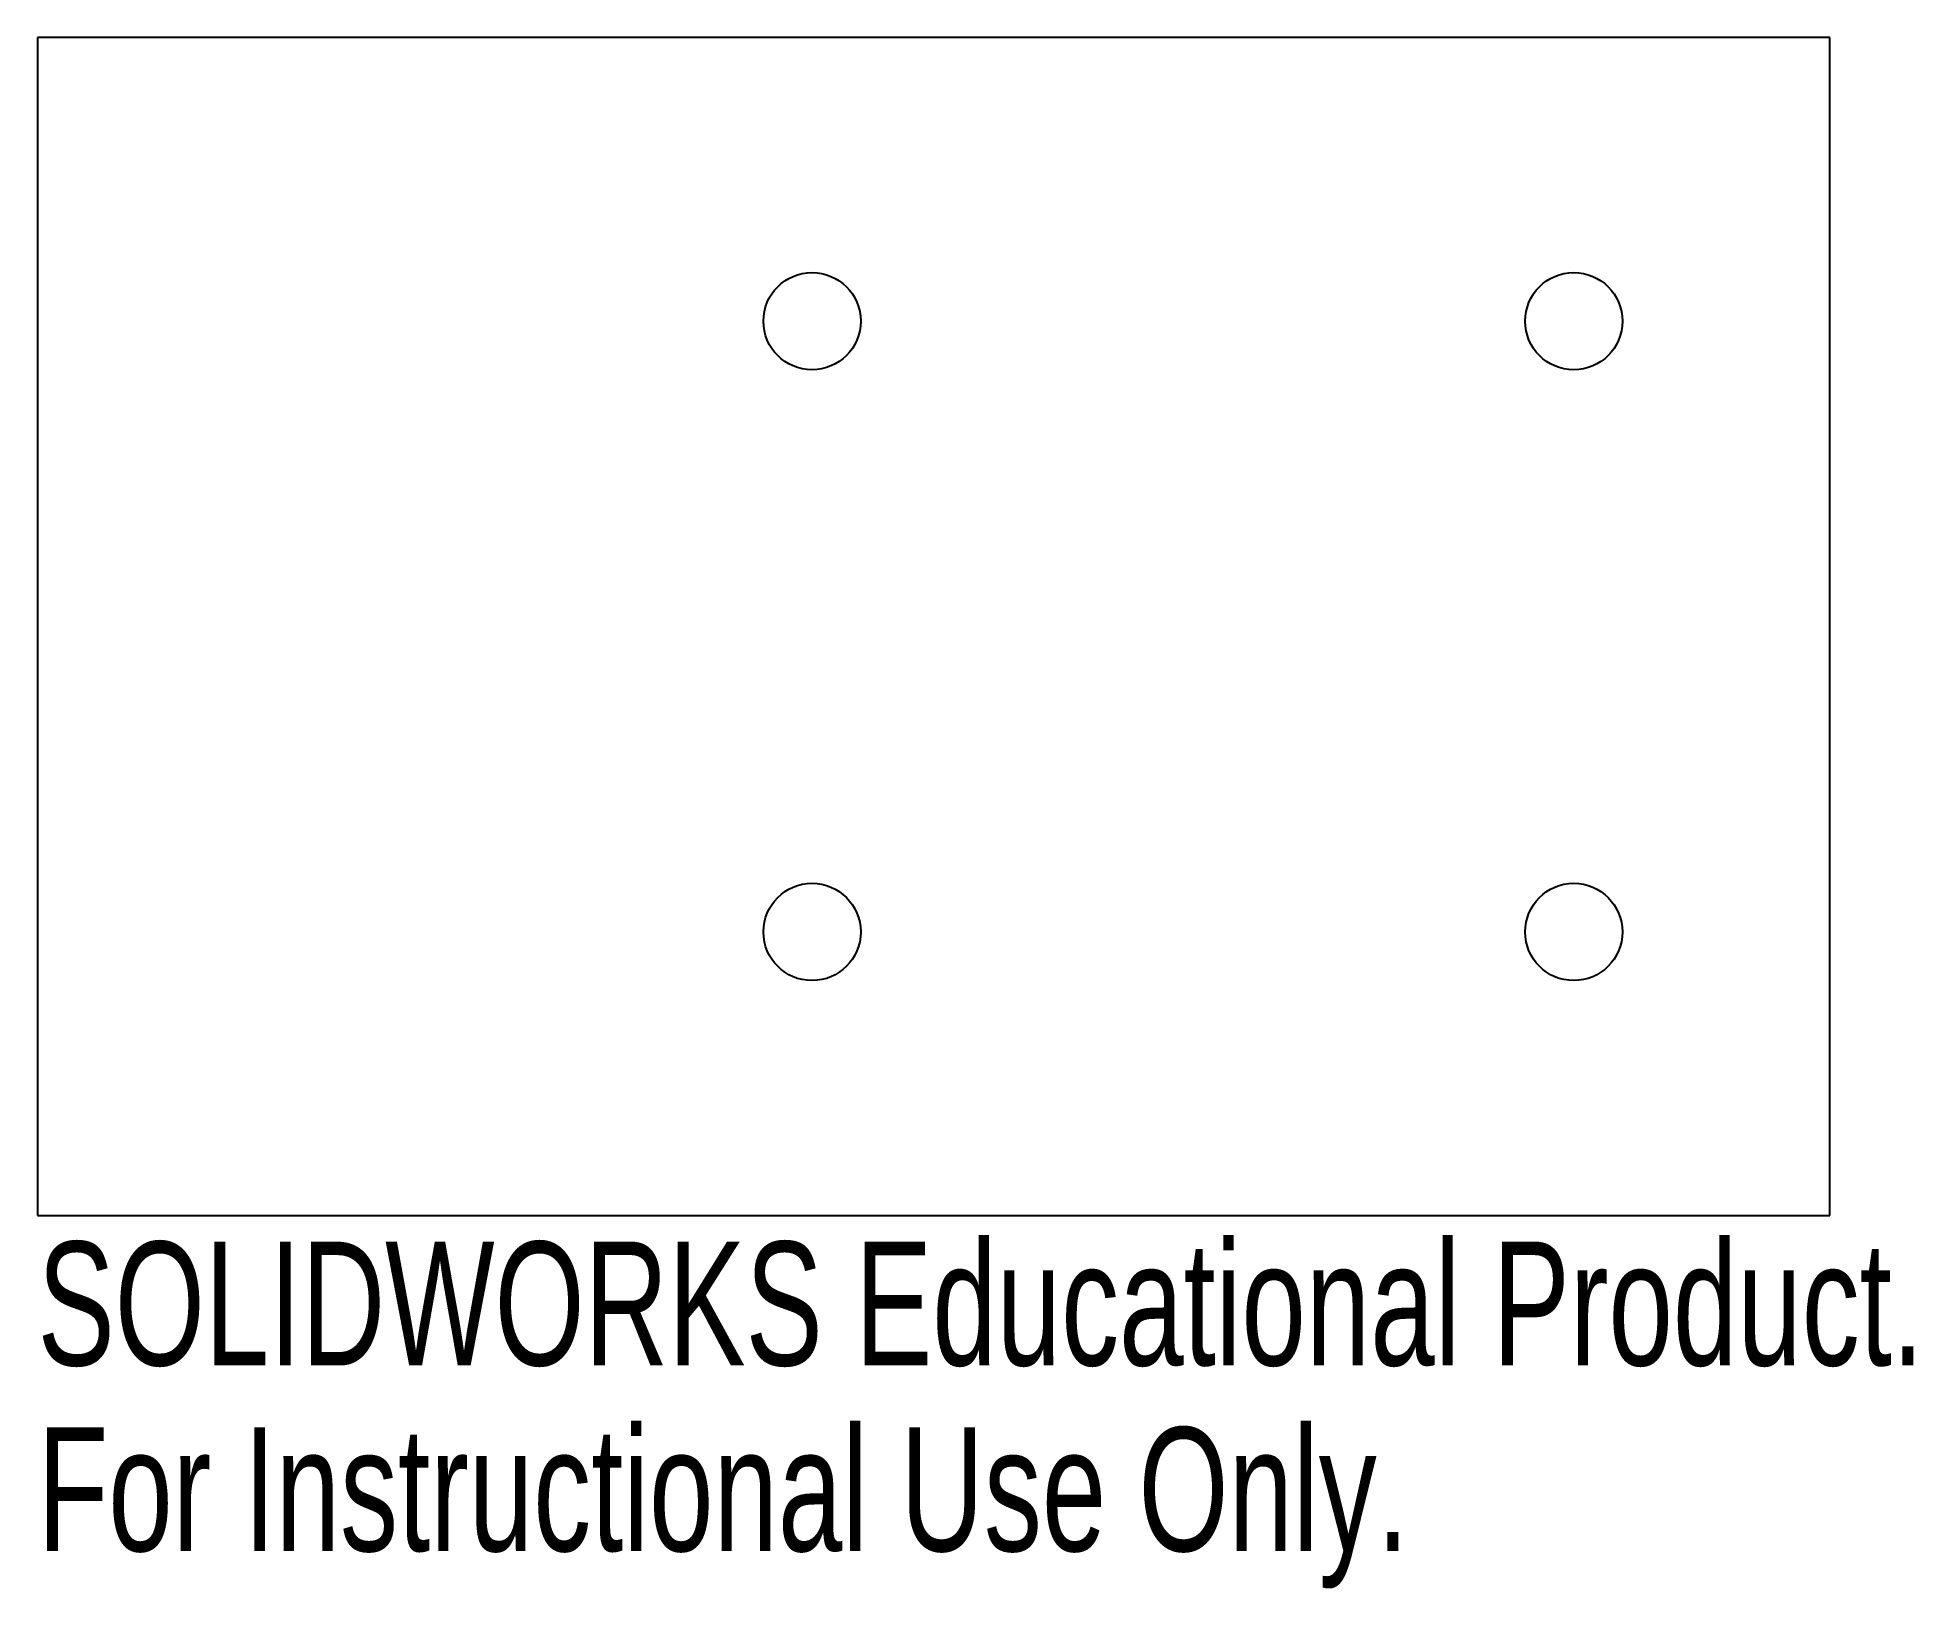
# Model space of a CAD drawing. Header units: millimetres. Extents: x -36 to 37.3, y -36 to 24.6.
import ezdxf

# ---------------------------------------------------------------- set-up
doc = ezdxf.new("R2010")
doc.units = ezdxf.units.MM
doc.styles.add('SLDTEXTSTYLE0', font='TXT', dxfattribs={"width": 0.7})

msp = doc.modelspace()

# ---------------------------------------------------------------- linework, layer by layer
at = {"color": 7, "linetype": 'Continuous', "lineweight": 25}
for p, q in [((-36.014, 24.59), (-36.014, -21.41)), ((33.986, 24.59), (-36.014, 24.59)), ((33.986, -21.41), (33.986, 24.59)), ((-36.014, -21.41), (33.986, -21.41))]:
    msp.add_line(p, q, dxfattribs=at)
for centre in [(-5.764, 13.515), (23.986, 13.515), (-5.764, -10.335), (23.986, -10.335)]:
    msp.add_circle(centre, 1.899, dxfattribs=at)

# ---------------------------------------------------------------- texts
at = {"color": 7, "linetype": 'Continuous', "char_height": 4.83362, "attachment_point": 1, "style": 'SLDTEXTSTYLE0'}
for s, insert in [('SOLIDWORKS Educational Product.', (-36.014, -22.429)), ('For Instructional Use Only.', (-36.014, -29.68))]:
    msp.add_mtext(s, dxfattribs=dict(at, insert=insert))

doc.saveas('drawing.dxf')
